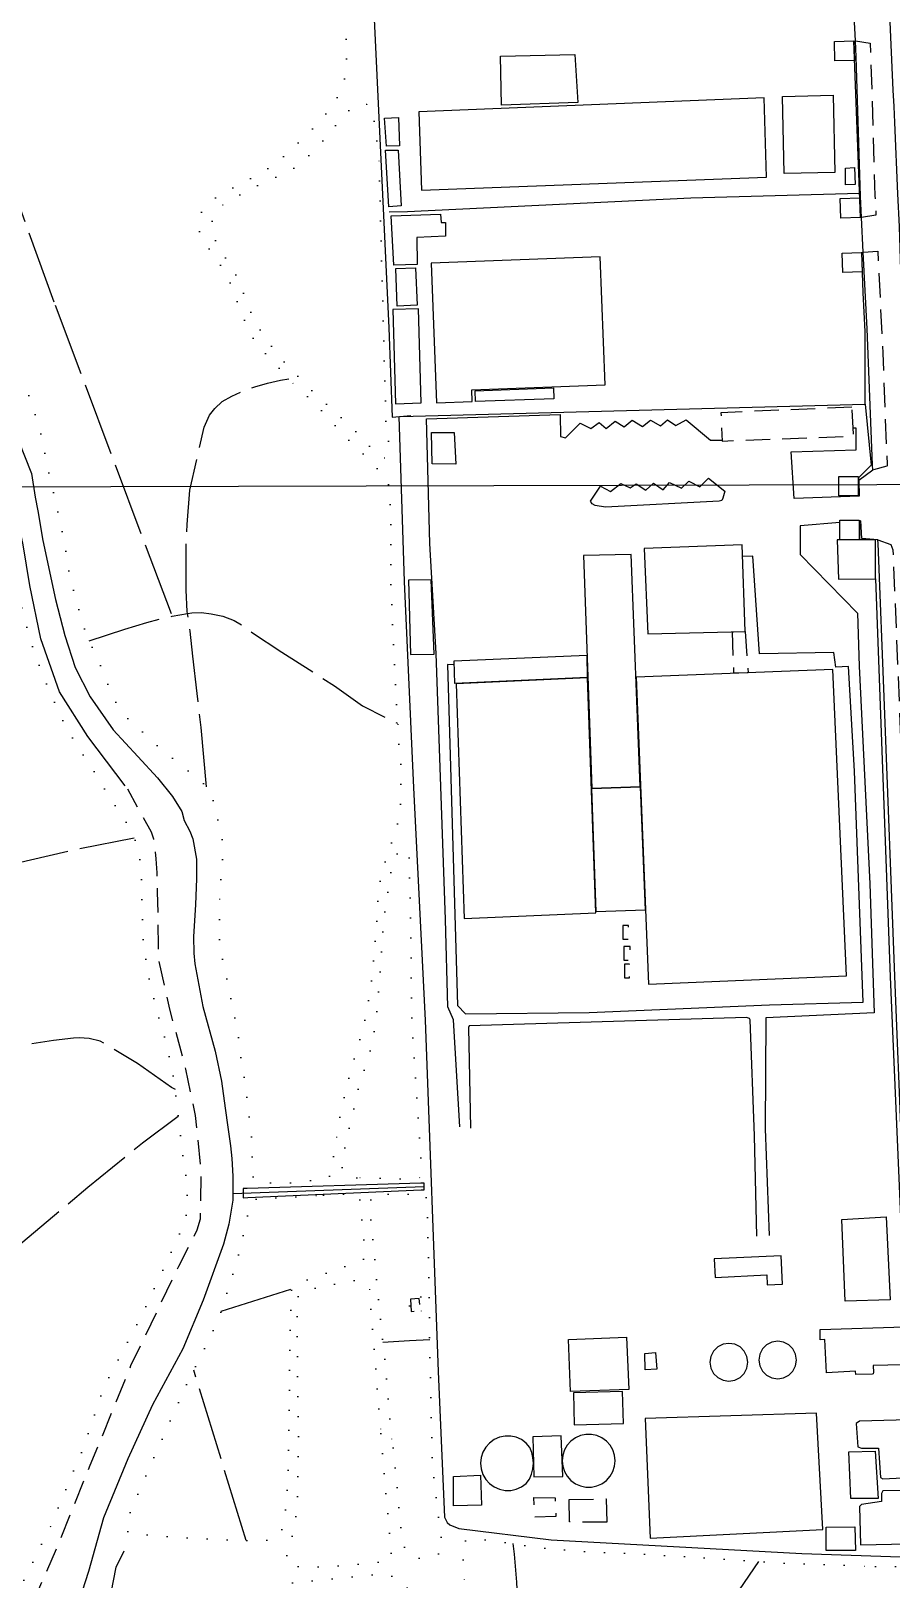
# Model space of a CAD drawing. Header units: millimetres. Extents: x 220021 to 223505, y 489325 to 491820.
# Drawn here: x 221604 to 221780.4, y 490481.4 to 490798.6 of the extents above; entities that cross this region are included whole.
import ezdxf

# ---------------------------------------------------------------- set-up
doc = ezdxf.new("R2010")
doc.units = ezdxf.units.MM
for name, pattern in [('15M2P5', [17.5, 15, -2.5]), ('5M2P5', [7.5, 5, -2.5]), ('AM4', [4, 0, -4])]:
    doc.linetypes.add(name, pattern=pattern)
for name, color, linetype in [('A0013110', 8, 'Continuous'), ('A0013118', 8, 'Continuous'), ('A0023119', 8, '5M2P5'), ('A0023210', 8, 'Continuous'), ('A0033324', 8, '5M2P5'), ('B0014110', 8, 'Continuous'), ('B0014111', 8, 'Continuous'), ('B0014116', 8, '5M2P5'), ('B0024120', 8, 'B0024120'), ('B0024127', 8, 'Continuous'), ('C0052215', 8, 'Continuous'), ('C0076116', 8, 'Continuous'), ('C0076117', 8, 'Continuous'), ('D0015112', 8, '15M2P5'), ('D0025111', 8, 'AM4'), ('E0022112', 8, 'Continuous'), ('E0032111', 8, 'Continuous'), ('F0047224', 8, 'Continuous'), ('zd001', 7, 'Continuous')]:
    doc.layers.add(name, color=color, linetype=linetype)
doc.linetypes.add('B0024120', pattern='A,10,-1.75,[133,ltypeshp.shx,S=0.75,R=0,X=0,Y=0],-3.25', length=15)

msp = doc.modelspace()

# ---------------------------------------------------------------- linework, layer by layer
at = {"layer": 'A0013110', "flags": 128}
for points in [[(221776.601, 490708.633), (221776.526, 490709.681), (221775.458, 490737.553), (221774.644, 490753.271), (221774.275, 490760.408), (221774.054, 490764.674), (221773.21, 490793.338), (221773.036, 490796.604), (221772.419, 490808.222)], [(221788.943, 490528.569), (221788.734, 490534.972), (221784.154, 490535.178), (221782.553, 490569.147), (221781.121, 490604.96), (221779.028, 490660.377), (221777.676, 490693.582), (221777.623, 490694.33)]]:
    msp.add_lwpolyline(points, dxfattribs=at)
at = {"layer": 'A0013118'}
for points in [[(221691.939, 490574.087), (221690.65, 490595.968), (221689.497, 490598.68), (221689.008, 490616.559), (221687.074, 490671.08), (221685.799, 490693.577), (221685.092, 490719.103), (221712.522, 490720.011), (221712.595, 490715.484), (221713.573, 490715.246), (221716.596, 490718.22), (221718.819, 490717.134), (221720.481, 490718.372), (221721.944, 490717.183), (221723.784, 490718.635), (221725.652, 490717.503), (221727.248, 490718.832), (221729.383, 490717.566), (221731.032, 490718.886), (221733.045, 490717.692), (221734.509, 490718.936), (221736.213, 490717.756), (221738.322, 490718.942), (221743.36, 490714.741), (221745.607, 490714.746)], [(221776.601, 490708.633), (221773.757, 490706.491), (221773.787, 490703.291), (221760.463, 490702.78), (221759.896, 490712.363), (221773.23, 490712.761), (221773.18, 490717.202), (221772.565, 490717.235)], [(221721.788, 490701.061), (221719.674, 490701.352), (221719.035, 490701.752), (221718.713, 490702.241), (221720.761, 490705.335), (221722.817, 490704.28), (221724.912, 490705.915), (221726.826, 490705.017), (221728.068, 490705.838), (221730.084, 490704.487), (221731.626, 490705.926), (221733.624, 490704.581), (221734.911, 490706.107), (221737.379, 490704.911), (221738.899, 490706.341), (221741.122, 490705.182), (221742.892, 490706.948), (221746.265, 490704.338), (221745.889, 490702.878), (221745.646, 490702.4), (221745.115, 490702.25), (221721.788, 490701.061)], [(221769.823, 490697.873), (221761.74, 490697.228), (221761.71, 490691.309), (221773.438, 490679.325), (221773.831, 490668.478), (221775.979, 490623.835), (221776.859, 490597.433), (221754.663, 490596.373), (221754.562, 490573.638), (221755.385, 490551.794)], [(221777.623, 490694.33), (221774.367, 490694.624), (221774.179, 490698.22), (221773.824, 490698.192)], [(221690.649, 490668.758), (221689.432, 490668.77), (221691.488, 490598.947), (221693.091, 490597.226), (221718.446, 490597.508), (221755.446, 490599.073), (221774.626, 490599.578), (221772.864, 490646.964), (221771.659, 490668.389), (221769.05, 490668.282), (221768.647, 490671.264), (221753.377, 490671.011), (221752.035, 490690.98), (221749.891, 490690.945)], [(221752.858, 490551.634), (221752.332, 490572.254), (221751.474, 490596.004), (221751.303, 490596.283), (221750.681, 490596.441), (221693.829, 490594.775), (221693.724, 490594.413), (221694.099, 490573.828)]]:
    msp.add_lwpolyline(points, dxfattribs=at)
at = {"layer": 'A0023119', "flags": 128}
msp.add_lwpolyline([(221585.436, 490436.028), (221585.832, 490443.14), (221587.34, 490446.57), (221595.967, 490464.166), (221605.13, 490478.214), (221609.25, 490487.621), (221616.165, 490504.737), (221624.501, 490525.154), (221634.326, 490545.518), (221638.091, 490552.946), (221638.727, 490555.205), (221638.854, 490559.011), (221638.869, 490565.242), (221637.746, 490576.368), (221635.772, 490585.868), (221632.463, 490598.154), (221630.252, 490608.029), (221630.134, 490611.216), (221630.056, 490617.879), (221629.953, 490622.225), (221629.85, 490626.111), (221629.652, 490628.975), (221629.489, 490630.94), (221629.204, 490632.998), (221628.709, 490634.452), (221623.828, 490643.25)], dxfattribs=at)
at = {"layer": 'A0023210', "flags": 128}
msp.add_lwpolyline([(221779.084, 490823.771), (221780.741, 490786.488), (221780.889, 490783.162), (221781.037, 490779.836), (221781.687, 490765.208), (221781.984, 490758.522), (221782.219, 490751.842), (221782.514, 490743.463), (221786.024, 490664.766), (221786.311, 490657.022), (221787.764, 490622.009), (221789.216, 490586.995), (221789.593, 490577.9), (221789.88, 490572.932), (221791.229, 490559.423), (221793.677, 490528.469)], dxfattribs=at)
at = {"layer": 'A0033324', "flags": 128}
for points in [[(221773.036, 490796.604), (221776.065, 490796.138), (221776.446, 490785.347), (221777.052, 490764.796), (221777.256, 490760.848), (221774.275, 490760.408)], [(221774.644, 490753.271), (221777.636, 490753.502), (221778.647, 490732.661), (221779.522, 490709.845), (221779.547, 490709.493), (221779.475, 490709.451), (221776.601, 490708.633)], [(221777.623, 490694.33), (221780.282, 490693.366), (221780.731, 490692.307), (221782.026, 490660.494), (221784.119, 490605.077), (221785.55, 490569.278), (221787.164, 490535.043)]]:
    msp.add_lwpolyline(points, dxfattribs=at)
at = {"layer": 'B0014110'}
msp.add_lwpolyline([(221700.275, 490793.42), (221715.526, 490793.799), (221716.151, 490783.95), (221700.463, 490783.409)], close=True, dxfattribs=at)
at = {"layer": 'B0014111', "flags": 128}
for points in [[(221754.303, 490784.894), (221683.544, 490782.073), (221684.079, 490766.025), (221754.838, 490768.673)], [(221768.494, 490785.454), (221768.857, 490769.618), (221758.461, 490769.378), (221758.096, 490785.215)], [(221720.733, 490752.331), (221686.057, 490751.015), (221687.144, 490722.386), (221694.494, 490722.665), (221694.403, 490725.047), (221721.729, 490726.084)], [(221683.48, 490741.703), (221678.202, 490741.554), (221678.745, 490722.238), (221684.023, 490722.386)], [(221711.159, 490725.469), (221711.239, 490723.236), (221695.149, 490722.66), (221695.069, 490724.893)], [(221686.126, 490716.317), (221690.751, 490716.311), (221691.094, 490709.874), (221686.252, 490709.927)], [(221777.184, 490694.35), (221769.275, 490694.33), (221769.55, 490686.275), (221777.18, 490686.334)], [(221727.058, 490691.339), (221717.273, 490691.164), (221718.999, 490643.438), (221728.908, 490643.772)], [(221749.801, 490693.349), (221729.75, 490692.6), (221730.455, 490675.064), (221750.465, 490675.583)], [(221686.063, 490686.136), (221681.41, 490686.065), (221681.833, 490670.816), (221686.645, 490670.907)], [(221717.943, 490670.705), (221718.048, 490666.118), (221690.932, 490664.877), (221690.754, 490669.541)], [(221718.113, 490666.063), (221691.151, 490664.859), (221692.811, 490616.778), (221719.848, 490617.888)], [(221768.417, 490667.763), (221728.068, 490666.223), (221730.623, 490603.333), (221771.196, 490605.035)], [(221728.915, 490643.703), (221729.932, 490618.431), (221719.904, 490618.102), (221719.001, 490643.385)], [(221779.316, 490555.658), (221780.203, 490538.64), (221770.941, 490538.339), (221770.282, 490555.094)], [(221757.812, 490547.662), (221744.099, 490547.015), (221744.267, 490543.2), (221754.864, 490543.757), (221754.961, 490541.684), (221758.112, 490541.808)], [(221726.116, 490531.002), (221726.555, 490520.219), (221714.658, 490519.867), (221714.203, 490530.51)], [(221725.282, 490519.845), (221715.21, 490519.564), (221715.393, 490513.013), (221725.464, 490513.293)], [(221765.073, 490515.39), (221729.959, 490514.304), (221730.946, 490489.767), (221766.367, 490491.529)], [(221712.693, 490510.732), (221706.9, 490510.527), (221707.095, 490502.363), (221713.042, 490502.421)], [(221777.096, 490507.618), (221777.699, 490497.899), (221772.113, 490497.881), (221771.719, 490507.463)]]:
    msp.add_lwpolyline(points, close=True, dxfattribs=at)
at = {"layer": 'B0014111'}
for points in [[(221676.509, 490780.733), (221679.369, 490780.884), (221679.578, 490775.067), (221676.897, 490774.998)], [(221679.915, 490762.811), (221677.376, 490762.604), (221676.667, 490774.161), (221679.273, 490774.185)], [(221771.008, 490770.493), (221772.831, 490770.606), (221772.969, 490767.121), (221771.017, 490767.083)], [(221677.848, 490760.751), (221687.987, 490761.094), (221688.103, 490759.334), (221689.006, 490759.362), (221688.977, 490756.558), (221683.097, 490756.29), (221683.185, 490750.732), (221678.395, 490750.593)], [(221678.821, 490749.954), (221682.87, 490750.074), (221683.166, 490742.415), (221679.052, 490742.243)], [(221729.881, 490527.641), (221732.046, 490527.85), (221732.293, 490524.418), (221729.936, 490524.253)], [(221690.623, 490502.412), (221696.189, 490502.705), (221696.386, 490496.566), (221690.659, 490496.399)], [(221767.05, 490487.249), (221767.021, 490492.021), (221772.927, 490492.101), (221773.069, 490487.282)]]:
    msp.add_lwpolyline(points, close=True, dxfattribs=at)
at = {"layer": 'B0014111', "flags": 128}
msp.add_lwpolyline([(221782.71, 490525.273), (221776.7, 490525.198), (221776.72, 490523.71), (221776.673, 490523.479), (221776.497, 490523.387), (221773.122, 490523.289), (221773.069, 490523.978), (221767.093, 490523.687), (221766.763, 490530.49), (221765.828, 490530.4), (221765.814, 490532.556), (221783.116, 490533.055)], dxfattribs=at)
at = {"layer": 'B0014116', "flags": 128}
for points in [[(221772.316, 490721.539), (221745.458, 490720.382), (221745.753, 490714.582), (221772.661, 490715.581)], [(221750.468, 490675.543), (221751.04, 490667.126), (221748.138, 490667.019), (221747.846, 490675.474)], [(221726.52, 490615.321), (221725.366, 490615.318), (221725.373, 490612.547), (221726.527, 490612.55)], [(221726.861, 490611.007), (221725.541, 490611.004), (221725.548, 490608.232), (221726.868, 490608.235)], [(221726.705, 490607.382), (221725.715, 490607.38), (221725.722, 490604.61), (221726.712, 490604.613)], [(221683.621, 490538.897), (221681.794, 490538.784), (221681.952, 490536.242), (221683.78, 490536.356)], [(221707.126, 490498.115), (221711.457, 490498.041), (221711.64, 490494.227), (221707.301, 490494.085)]]:
    msp.add_lwpolyline(points, close=True, dxfattribs=at)
at = {"layer": 'B0014116'}
msp.add_lwpolyline([(221714.426, 490493.107), (221714.363, 490497.709), (221721.96, 490497.851), (221722.087, 490493.067)], close=True, dxfattribs=at)
at = {"layer": 'B0024120', "flags": 128}
for points in [[(221774.07, 490760.417), (221772.749, 490796.59)], [(221773.893, 490765.276), (221739.299, 490764.377), (221681.215, 490761.539), (221677.409, 490761.449)], [(221775.07, 490722.15), (221775.045, 490737), (221774.634, 490744.987), (221774.332, 490753.259)], [(221679.787, 490719.625), (221775.07, 490722.15), (221776.242, 490709.654), (221773.692, 490707.02), (221773.692, 490704.153)], [(221688.77, 490494.085), (221689.312, 490492.962), (221689.876, 490492.504), (221691.699, 490491.79), (221710.634, 490489.417), (221762.034, 490486.622), (221802.531, 490485.28), (221865.954, 490482.61), (221897.872, 490482.365), (221982.553, 490479.731), (222028.521, 490477.72), (222072.374, 490476.071), (222095.707, 490475.254), (222141.899, 490475.067), (222142.22, 490478.688), (222205.902, 490475.171), (222205.411, 490539.353), (222209.04, 490539.502), (222209.236, 490577.625), (222209.32, 490580.033), (222209.446, 490600.003), (222209.526, 490638.613), (222210.086, 490674.689), (222210.801, 490702.811), (222180.03, 490702.471), (222145.288, 490702.803), (222138.011, 490697.811), (222136.687, 490639.97), (222134.909, 490590.26)], [(221773.856, 490697.551), (221773.858, 490694.342)], [(221777.18, 490686.334), (221780.141, 490604.835), (221782.985, 490539.703)], [(221613.233, 490450.673), (221621.468, 490476.212), (221620.407, 490478.573), (221621.442, 490483.86), (221623.101, 490487.208)]]:
    msp.add_lwpolyline(points, dxfattribs=at)
at = {"layer": 'B0024127', "flags": 128}
for points in [[(221768.84, 490792.464), (221768.731, 490796.462), (221772.73, 490796.571), (221772.838, 490792.572)], [(221770.06, 490760.281), (221769.923, 490764.278), (221773.921, 490764.415), (221774.057, 490760.416)], [(221770.454, 490749.096), (221770.317, 490753.093), (221774.315, 490753.23), (221774.451, 490749.232)], [(221769.617, 490703.343), (221769.618, 490707.343), (221773.618, 490707.342), (221773.616, 490703.342)], [(221769.822, 490694.366), (221769.823, 490698.366), (221773.824, 490698.365), (221773.822, 490694.365)]]:
    msp.add_lwpolyline(points, close=True, dxfattribs=at)
at = {"layer": 'C0052215', "flags": 128}
msp.add_lwpolyline([(221623.303, 490643.906), (221615.664, 490654.043), (221609.872, 490663.17), (221606.022, 490674.047), (221603.744, 490684.965), (221602.405, 490693.299), (221600.231, 490703.565), (221598.193, 490710.864), (221594.239, 490719.881), (221588.379, 490731.278)], dxfattribs=at)
at = {"layer": 'C0076116', "flags": 128}
for points in [[(221648.32, 490561.439), (221647.474, 490561.413), (221647.479, 490559.515), (221648.432, 490559.557)], [(221683.979, 490561.146), (221684.59, 490561.173), (221684.587, 490562.553), (221683.915, 490562.533)]]:
    msp.add_lwpolyline(points, dxfattribs=at)
at = {"layer": 'C0076117', "flags": 128}
for points in [[(221683.915, 490562.533), (221648.32, 490561.439)], [(221648.432, 490559.557), (221683.979, 490561.146)]]:
    msp.add_lwpolyline(points, dxfattribs=at)
for points in [[(221750.981, 490525.824), (221750.791, 490527.024), (221750.24, 490528.105), (221749.381, 490528.964), (221748.3, 490529.515), (221747.1, 490529.705), (221745.901, 490529.515), (221744.819, 490528.964), (221743.961, 490528.105), (221743.41, 490527.024), (221743.22, 490525.824), (221743.41, 490524.625), (221743.961, 490523.544), (221744.819, 490522.685), (221745.901, 490522.134), (221747.1, 490521.944), (221748.3, 490522.134), (221749.381, 490522.685), (221750.24, 490523.544), (221750.791, 490524.625)], [(221760.97, 490526.284), (221760.781, 490527.479), (221760.232, 490528.557), (221759.376, 490529.412), (221758.299, 490529.961), (221757.104, 490530.15), (221755.909, 490529.961), (221754.832, 490529.412), (221753.976, 490528.557), (221753.427, 490527.479), (221753.238, 490526.284), (221753.427, 490525.09), (221753.976, 490524.012), (221754.832, 490523.157), (221755.909, 490522.608), (221757.104, 490522.418), (221758.299, 490522.608), (221759.376, 490523.157), (221760.232, 490524.012), (221760.781, 490525.09)], [(221773.898, 490513.73), (221773.219, 490513.257), (221773.515, 490508.469), (221774.314, 490508.243), (221777.746, 490508.237), (221778.166, 490502.223), (221778.686, 490501.954), (221792.191, 490502.644), (221792.574, 490503.05), (221791.899, 490513.756), (221791.471, 490514.229)], [(221773.899, 490496.3), (221774.071, 490488.404), (221793.218, 490488.822), (221792.584, 490499.674), (221778.699, 490499.5), (221778.364, 490498.943), (221778.362, 490497.326), (221774.263, 490496.683)]]:
    msp.add_lwpolyline(points, close=True, dxfattribs=at)
at = {"layer": 'C0076117'}
for points in [[(221707.014, 490505.125), (221706.91, 490506.296), (221706.703, 490507.334), (221706.253, 490508.394), (221705.526, 490509.285), (221704.58, 490509.972), (221703.511, 490510.448), (221702.367, 490510.691), (221701.198, 490510.691), (221700.053, 490510.448), (221698.985, 490509.972), (221698.038, 490509.285), (221697.256, 490508.415), (221696.671, 490507.402), (221696.309, 490506.29), (221696.187, 490505.127), (221696.309, 490503.963), (221696.671, 490502.851), (221697.256, 490501.838), (221698.038, 490500.968), (221698.985, 490500.281), (221700.053, 490499.805), (221701.198, 490499.562), (221702.367, 490499.562), (221703.511, 490499.805), (221704.58, 490500.281), (221705.526, 490500.968), (221706.238, 490501.89), (221706.66, 490502.929), (221706.906, 490503.958)], [(221723.773, 490505.65), (221723.655, 490506.778), (221723.304, 490507.857), (221722.737, 490508.839), (221721.978, 490509.682), (221721.061, 490510.349), (221720.025, 490510.81), (221718.915, 490511.046), (221717.781, 490511.046), (221716.672, 490510.81), (221715.636, 490510.349), (221714.718, 490509.682), (221713.959, 490508.839), (221713.392, 490507.857), (221713.042, 490506.778), (221712.923, 490505.65), (221713.042, 490504.522), (221713.392, 490503.444), (221713.959, 490502.461), (221714.718, 490501.619), (221715.636, 490500.952), (221716.672, 490500.491), (221717.781, 490500.255), (221718.915, 490500.255), (221720.025, 490500.491), (221721.061, 490500.952), (221721.978, 490501.619), (221722.737, 490502.461), (221723.304, 490503.444), (221723.655, 490504.522)]]:
    msp.add_lwpolyline(points, close=True, dxfattribs=at)
at = {"layer": 'D0015112'}
msp.add_lwpolyline([(221591.61, 490790.133), (221608.94, 490742.451), (221632.941, 490678.691)], dxfattribs=at)
at = {"layer": 'D0015112', "flags": 128}
for points in [[(221639.974, 490643.724), (221638.862, 490655.88), (221638.043, 490662.889), (221637.189, 490670.532), (221636.613, 490675.612), (221636.095, 490679.246), (221636.035, 490679.664), (221635.846, 490684.039), (221635.837, 490688.557), (221635.851, 490693.508), (221636.029, 490697.508), (221636.584, 490704.487), (221639.522, 490717.447), (221640.626, 490719.892), (221641.714, 490721.273), (221643.227, 490722.702), (221645.214, 490723.772), (221647.18, 490724.691), (221649.908, 490725.687), (221652.514, 490726.44), (221655.162, 490727.077), (221656.839, 490727.329)], [(221615.952, 490673.673), (221623.26, 490676.023), (221627.73, 490677.392), (221631.307, 490678.387), (221632.941, 490678.691), (221636.095, 490679.246), (221636.978, 490679.402), (221638.986, 490679.479), (221640.921, 490679.203), (221643.366, 490678.718), (221645.653, 490677.83), (221647.753, 490676.64), (221649.241, 490675.408), (221655.452, 490671.32), (221666.23, 490664.435), (221671.988, 490660.305), (221678.438, 490657.038), (221679.184, 490656.801)], [(221544.769, 490621.388), (221573.943, 490624.189), (221596.734, 490627.139), (221612.914, 490630.868), (221625.149, 490633.286)], [(221633.609, 490581.734), (221632.805, 490582.155), (221625.814, 490587.021), (221618.211, 490591.617), (221615.916, 490592.189), (221613.851, 490592.281), (221612.696, 490592.221), (221608.616, 490591.737), (221603.722, 490591.002), (221592.722, 490589.537), (221574.144, 490586.369), (221564.665, 490584.241), (221559.648, 490582.387), (221553.32, 490580.128), (221550.415, 490578.74), (221549.774, 490578.035), (221549.01, 490576.64), (221548.706, 490575.392), (221548.402, 490574.385), (221548.2, 490573.479), (221547.954, 490572.792), (221547.291, 490572.124), (221544.535, 490571.297)], [(221585.032, 490535.586), (221601.022, 490549.406), (221615.68, 490561.681), (221626.869, 490570.798), (221634.195, 490576.222)], [(221643.002, 490536.28), (221657.465, 490540.82)], [(221676.172, 490529.936), (221681.603, 490530.284), (221685.751, 490530.46)], [(221648.109, 490489.296), (221637.366, 490524.209)], [(221702.821, 490488.662), (221703.066, 490486.535), (221703.555, 490480.756), (221703.836, 490474.906), (221704.045, 490463.948), (221704.033, 490454.313), (221704.015, 490445.895), (221703.894, 490440.434), (221703.818, 490433.68)], [(221719.119, 490431.421), (221723.521, 490441.275), (221729.594, 490453.477), (221731.626, 490455.849), (221740.598, 490466.358), (221748.282, 490477.702), (221753.235, 490484.992)]]:
    msp.add_lwpolyline(points, dxfattribs=at)
at = {"layer": 'D0025111', "flags": 128}
for points in [[(221679.418, 490652.48), (221679.468, 490652.145), (221679.83, 490648.576), (221679.844, 490647.986), (221679.858, 490644.96), (221679.836, 490641.571), (221679.726, 490640.1), (221679.326, 490636.87), (221679.229, 490636.352), (221678.983, 490635.377), (221678.672, 490634.413), (221677.531, 490631.011), (221676.459, 490627.768), (221676.31, 490627.225), (221675.519, 490624.049), (221675.414, 490623.484), (221675.268, 490622.34), (221675.18, 490620.966), (221674.985, 490617.311), (221674.776, 490614.311), (221674.408, 490610.858), (221674.156, 490607.476), (221673.907, 490604.368), (221673.806, 490603.728), (221673.269, 490600.53), (221672.751, 490597.085), (221672.617, 490596.459), (221671.854, 490593.495), (221670.958, 490590.363), (221670.156, 490587.471), (221669.216, 490584.253), (221668.399, 490580.929), (221667.658, 490577.948), (221667.136, 490575.214), (221666.657, 490571.927), (221666.168, 490568.948), (221665.739, 490565.823), (221665.446, 490564.348), (221665.316, 490564.1), (221665.143, 490563.884), (221664.902, 490563.701), (221664.611, 490563.558), (221664.251, 490563.45), (221663.844, 490563.375), (221663.391, 490563.325), (221660.286, 490562.984), (221657.238, 490562.624), (221656.738, 490562.592), (221654.446, 490562.57), (221651.377, 490562.678), (221651.165, 490562.704), (221650.982, 490562.715), (221650.795, 490562.747), (221650.615, 490562.791), (221650.449, 490562.856), (221650.108, 490563.029), (221649.935, 490563.148), (221649.784, 490563.321), (221649.648, 490563.547), (221649.497, 490563.976), (221649.43, 490564.339), (221649.39, 490564.764), (221649.373, 490565.228), (221649.37, 490568.649), (221649.187, 490572.02), (221648.864, 490574.953), (221648.45, 490578.285), (221648.095, 490581.761), (221647.606, 490585.035), (221647.481, 490585.64), (221646.888, 490589.08), (221646.824, 490589.648), (221646.472, 490592.735), (221646.029, 490595.251), (221645.364, 490598.479), (221644.738, 490601.681), (221644.008, 490605.071), (221643.368, 490608.008), (221642.768, 490611.466), (221642.704, 490612.081), (221642.613, 490613.984), (221642.628, 490617.402), (221642.718, 490620.719), (221642.877, 490624.057), (221643.027, 490625.507), (221643.254, 490628.701), (221643.254, 490629.209), (221643.237, 490632.486), (221643.163, 490633.673), (221640.884, 490642.635), (221640.705, 490642.87), (221639.562, 490644.206), (221639.239, 490644.53), (221638.538, 490645.157), (221637.403, 490646.054), (221635.041, 490647.964), (221634.614, 490648.353), (221633.28, 490649.437), (221630.552, 490651.56), (221629.251, 490652.709), (221626.765, 490655.058), (221624.512, 490657.082), (221623.473, 490658.159), (221623.121, 490658.602), (221621.599, 490660.77), (221621.049, 490661.681), (221620.787, 490662.192), (221620.55, 490662.728), (221619.313, 490665.957), (221618.04, 490669.114), (221616.616, 490672.192), (221615.27, 490675.194), (221615.098, 490675.644), (221614.356, 490677.958), (221614.22, 490678.498), (221613.3, 490681.996), (221612.301, 490685.433), (221611.843, 490687.459), (221611.607, 490688.855), (221611.126, 490692.349), (221610.679, 490694.681), (221609.92, 490698.088), (221609.227, 490701.565), (221608.389, 490704.987), (221607.541, 490708.478), (221606.955, 490711.576), (221606.354, 490714.761), (221606.211, 490715.344), (221605.219, 490718.784), (221604.305, 490721.825), (221603.226, 490724.881), (221595.025, 490742.431), (221594.843, 490743.04), (221594.172, 490744.879), (221593.856, 490745.62), (221592.594, 490748.658), (221591.41, 490751.646), (221590.36, 490754.626), (221589.615, 490757.221), (221588.648, 490760.737), (221587.824, 490763.803), (221587.646, 490764.67), (221587.321, 490766.981), (221587.268, 490767.826), (221587.256, 490769.305), (221587.306, 490772.596), (221587.38, 490773.632), (221587.452, 490774.136), (221587.644, 490775.086), (221588.307, 490778.341), (221588.979, 490780.905), (221589.416, 490782.261), (221589.679, 490782.94), (221590.849, 490785.792), (221591.055, 490786.439), (221591.217, 490787.083), (221591.442, 490788.259), (221591.591, 490789.561), (221591.61, 490790.133), (221591.599, 490793.27), (221591.607, 490796.35), (221591.672, 490799.544), (221591.741, 490800.21), (221591.85, 490800.85), (221591.991, 490801.465), (221592.323, 490802.616), (221593.265, 490805.317), (221594.149, 490807.395), (221594.423, 490807.841), (221594.982, 490808.621), (221595.317, 490808.994), (221595.688, 490809.343), (221596.095, 490809.67), (221596.909, 490810.248), (221597.362, 490810.521), (221598.259, 490810.987), (221599.645, 490811.615), (221602.524, 490812.821), (221605.674, 490814.022), (221606.261, 490814.32), (221607.391, 490814.98), (221608.039, 490815.418), (221610.902, 490817.559), (221612.443, 490818.845), (221614.781, 490820.972), (221617.122, 490823.174), (221619.654, 490825.43), (221620.137, 490825.908), (221620.944, 490826.803), (221621.953, 490828.054), (221624.003, 490830.883), (221625.816, 490833.111), (221627.812, 490835.454), (221628.583, 490836.464), (221630.68, 490839.174), (221631.04, 490839.555), (221631.422, 490839.889), (221631.84, 490840.184), (221632.21, 490840.388), (221632.614, 490840.557), (221632.959, 490840.628), (221633.304, 490840.592), (221633.635, 490840.462), (221633.977, 490840.278), (221634.34, 490840.047), (221634.728, 490839.748), (221635.123, 490839.377), (221635.529, 490838.916), (221635.953, 490838.369), (221636.714, 490837.256), (221638.222, 490834.772), (221640.021, 490831.708), (221641.174, 490829.973), (221643.26, 490826.98), (221644.226, 490825.752), (221645.326, 490824.499), (221647.395, 490822.234), (221649.694, 490819.558), (221652.051, 490816.975), (221652.655, 490816.431), (221655.375, 490814.082), (221657.923, 490811.719), (221660.093, 490809.554), (221662.285, 490807.396), (221664.092, 490805.383), (221664.48, 490804.9), (221666.452, 490802.142), (221666.75, 490801.667), (221667.213, 490800.806), (221667.938, 490799.233), (221668.102, 490798.798), (221668.45, 490797.671), (221668.547, 490797.276), (221668.679, 490796.477), (221668.693, 490796.085), (221668.685, 490793.027), (221668.527, 490789.926), (221668.44, 490789.462), (221668.208, 490788.57), (221667.905, 490787.631), (221667.14, 490785.696), (221666.855, 490785.128), (221666.271, 490784.104), (221665.539, 490782.982), (221665.082, 490782.375), (221662.981, 490779.899), (221661.98, 490778.853), (221659.699, 490776.586), (221657.495, 490774.441), (221654.887, 490772.037), (221654.333, 490771.585), (221653.757, 490771.168), (221651.47, 490769.725), (221650.739, 490769.333), (221647.957, 490767.88), (221644.929, 490766.196), (221642.078, 490764.62), (221641.624, 490764.301), (221640.893, 490763.715), (221640.515, 490763.363), (221640.162, 490762.99), (221639.56, 490762.271), (221639.019, 490761.53), (221638.774, 490761.099), (221638.554, 490760.614), (221638.402, 490760.114), (221638.319, 490759.61), (221638.311, 490759.07), (221638.361, 490758.502), (221638.454, 490757.933), (221638.615, 490757.347), (221638.826, 490756.785), (221639.135, 490756.163), (221639.494, 490755.572), (221641.473, 490752.62), (221643.204, 490750.07), (221644.166, 490748.454), (221644.51, 490747.773), (221645.034, 490746.542), (221646.113, 490743.641), (221647.314, 490740.391), (221648.631, 490737.259), (221648.972, 490736.611), (221649.877, 490735.121), (221650.25, 490734.577), (221650.965, 490733.67), (221651.4, 490733.205), (221653.764, 490730.803), (221655.1, 490729.293), (221657.259, 490726.855), (221657.712, 490726.412), (221660.285, 490724.067), (221662.621, 490721.801), (221664.823, 490719.568), (221665.667, 490718.61), (221667.801, 490716.161), (221669.788, 490714.133), (221670.27, 490713.697), (221672.695, 490711.377), (221673.468, 490710.545), (221675.728, 490708.171), (221676.076, 490707.753), (221676.637, 490706.968), (221676.909, 490706.511), (221677.182, 490705.96), (221677.354, 490705.507), (221677.501, 490704.96), (221677.587, 490704.435), (221677.622, 490703.906), (221677.625, 490703.366), (221677.732, 490699.873), (221677.796, 490696.444), (221677.796, 490693.242), (221677.792, 490689.932), (221677.787, 490686.54), (221677.841, 490683.348), (221678.01, 490680.157), (221678.121, 490677.139), (221678.304, 490673.631), (221678.454, 490670.299)], [(221676.784, 490718.625), (221676.845, 490718.362), (221677.138, 490716.66), (221677.252, 490715.674), (221677.489, 490712.608), (221677.492, 490712.324), (221677.466, 490711.853), (221677.43, 490711.648), (221677.365, 490711.468), (221677.268, 490711.328), (221677.131, 490711.22), (221676.944, 490711.134), (221676.732, 490711.077), (221676.516, 490711.066), (221676.282, 490711.103), (221676.052, 490711.171), (221675.793, 490711.283), (221675.538, 490711.442), (221675.268, 490711.647), (221674.988, 490711.888), (221674.42, 490712.44), (221673.525, 490713.416), (221671.208, 490715.937), (221670.834, 490716.301), (221668.355, 490718.736), (221665.786, 490721.077), (221663.374, 490723.315), (221660.758, 490725.725), (221660.36, 490726.139), (221658.154, 490728.466), (221656.016, 490730.688), (221654.475, 490732.5), (221654.202, 490732.86), (221652.348, 490735.337), (221650.865, 490737.555), (221650.216, 490738.686), (221649.369, 490740.356), (221648.963, 490741.274), (221647.995, 490743.826), (221646.801, 490746.961), (221646.148, 490748.415), (221645.689, 490749.294), (221644.949, 490750.536), (221643.236, 490753.099), (221642.364, 490754.576), (221641.969, 490755.342), (221641.646, 490756.113), (221641.506, 490756.534), (221641.295, 490757.322), (221641.213, 490757.732), (221641.113, 490758.52), (221641.106, 490758.916), (221641.14, 490759.664), (221641.183, 490760.045), (221641.27, 490760.463), (221641.407, 490760.862), (221641.606, 490761.264), (221641.851, 490761.646), (221642.154, 490761.994), (221642.51, 490762.332), (221642.913, 490762.659), (221643.367, 490762.978), (221645.459, 490764.264), (221646.003, 490764.554), (221649.016, 490766.22), (221652.097, 490767.77), (221652.691, 490768.029), (221655.459, 490769.198), (221656.485, 490769.697), (221657.839, 490770.461), (221658.271, 490770.745), (221659.301, 490771.524), (221659.622, 490771.808), (221662.082, 490774.18), (221663.465, 490775.667), (221663.735, 490775.991), (221665.807, 490778.496), (221667.879, 490780.972), (221670.004, 490783.189), (221670.271, 490783.361), (221670.544, 490783.501), (221670.818, 490783.605), (221671.106, 490783.677), (221671.401, 490783.716), (221671.706, 490783.734), (221672.001, 490783.712), (221672.57, 490783.639), (221672.836, 490783.581), (221673.091, 490783.491), (221673.321, 490783.368), (221673.523, 490783.199), (221673.702, 490782.979), (221673.853, 490782.72), (221673.989, 490782.4), (221674.1, 490782.047), (221674.197, 490781.626), (221674.276, 490781.158), (221674.664, 490778.013), (221675.038, 490775.005), (221675.333, 490771.947), (221675.368, 490771.137)], [(221670.791, 490563.629), (221669.414, 490563.749), (221668.429, 490564.29), (221667.998, 490564.935), (221667.815, 490565.719), (221667.985, 490568.049), (221668.371, 490569.975), (221671.203, 490582.185), (221673.786, 490590.467), (221674.789, 490595.995), (221675.14, 490600.564), (221675.6, 490605.744), (221676.286, 490616.493), (221678.038, 490627.83), (221678.691, 490629.585), (221679.891, 490630.865), (221680.622, 490631.022), (221681.046, 490630.698), (221681.283, 490630.417), (221681.558, 490629.186), (221681.812, 490616.587), (221682.116, 490594.652), (221683.886, 490568.545), (221683.992, 490564.073), (221683.736, 490563.656), (221682.167, 490563.37)], [(221663.995, 490560.054), (221670.05, 490560.37), (221670.931, 490560.164), (221671.315, 490559.664), (221671.551, 490558.62), (221672.406, 490548.963), (221672.452, 490547.894), (221672.433, 490547.189), (221672.022, 490546.751), (221658.28, 490541.904), (221657.528, 490541.121), (221657.361, 490540.319), (221657.32, 490538.908), (221657.099, 490529.263), (221656.719, 490501.616), (221656.04, 490493.781), (221655.747, 490492.242), (221655.238, 490491.041), (221654.248, 490490.01), (221653.862, 490489.514), (221651.401, 490489.29), (221649.282, 490489.246), (221637.414, 490489.754), (221629.5, 490490.289), (221626.672, 490490.577), (221624.187, 490490.921), (221623.644, 490491.332), (221623.487, 490492.534), (221623.95, 490494.145), (221627.273, 490501.973), (221635.473, 490520.379), (221642.618, 490534.836), (221643.135, 490536.782), (221646.379, 490547.002), (221648.303, 490555.314), (221648.56, 490556.753), (221648.839, 490557.763), (221649.102, 490558.497), (221649.668, 490559.05), (221650.251, 490559.309), (221651.237, 490559.379)], [(221678.26, 490508.296), (221680.103, 490489.453), (221680.768, 490487.551), (221681.43, 490486.511), (221682.752, 490485.64), (221684.566, 490485.801), (221687.039, 490486.303), (221688.522, 490487.156), (221688.683, 490488.535), (221688.019, 490490.264), (221686.248, 490504.942), (221686.208, 490509.393), (221685.795, 490527.058), (221685.614, 490541.1), (221685.261, 490557.75), (221685.158, 490559.11), (221685.015, 490559.693), (221684.868, 490560.05), (221684.249, 490560.23), (221682.764, 490560.261), (221678.626, 490560.273), (221675.522, 490560.195), (221674.467, 490560.12), (221673.74, 490559.603), (221673.66, 490558.823), (221673.661, 490557.121), (221673.702, 490555.192), (221675.172, 490539.379), (221676.647, 490525.454), (221677.934, 490510.156)], [(221675.727, 490511.205), (221677.936, 490485.767), (221677.475, 490485.066), (221667.958, 490484.125), (221662.367, 490483.923), (221659.446, 490483.948), (221657.676, 490484.069), (221656.665, 490484.384), (221656.339, 490485.398), (221656.531, 490486.535), (221656.965, 490487.88), (221657.619, 490490.559), (221658.209, 490493.365), (221658.623, 490496.577), (221658.841, 490509.507), (221658.788, 490513.137), (221658.674, 490519.649), (221658.663, 490525.682), (221658.579, 490530.071), (221658.585, 490534.863), (221658.756, 490539.216), (221659.012, 490539.921), (221659.754, 490540.359), (221661.197, 490540.76), (221667.764, 490542.144), (221670.474, 490542.63), (221671.758, 490542.603), (221672.697, 490542.228), (221673.092, 490541.688), (221673.393, 490540.781)], [(221683.902, 490539.215), (221681.476, 490539.064), (221681.671, 490535.924), (221684.098, 490536.075)], [(221777.182, 490483.978), (221790.756, 490483.882), (221802.563, 490483.507), (221815.334, 490483.34), (221823.45, 490483.19), (221828.799, 490482.712), (221833.018, 490481.713), (221833.962, 490480.093), (221834.24, 490477.978), (221835.799, 490476.317), (221837.452, 490474.793), (221839.276, 490474.255), (221842.185, 490473.431), (221852.72, 490471.241), (221860.004, 490470.401), (221864.515, 490469.877), (221869.846, 490469.414), (221870.73, 490468.938), (221871.452, 490464.498), (221871.618, 490459.533), (221871.7, 490456.205), (221871.708, 490454.071), (221871.706, 490452.42), (221871.683, 490451.262), (221871.574, 490450.035), (221871.375, 490449.416), (221870.763, 490449.162), (221860.184, 490447.624), (221857.126, 490447.171), (221855.139, 490446.843), (221854.031, 490446.528), (221850.822, 490446.323), (221844.587, 490446.687), (221840.052, 490447.293), (221836.537, 490447.816), (221832.674, 490448.098), (221826.478, 490447.868), (221818.919, 490447.338), (221810.992, 490446.484), (221798.902, 490444.542), (221783.024, 490440.425), (221770.459, 490438.44), (221764.62, 490438.562), (221762.17, 490438.619), (221758.687, 490438.412), (221757.028, 490437.856), (221755.459, 490437.221), (221753.727, 490436.155), (221750.967, 490433.136), (221748.449, 490430.215), (221746.645, 490428.889), (221745.018, 490428.542), (221742.004, 490428.679), (221734.964, 490429.49), (221720.331, 490431.257), (221708.259, 490432.895), (221704.889, 490433.496), (221702.274, 490433.945), (221700.408, 490434.318), (221697.642, 490435.462), (221694.966, 490438.552), (221693.34, 490444.508), (221693.249, 490454.726), (221693.209, 490472.387), (221692.886, 490481.377), (221692.759, 490483.23), (221692.592, 490485.094), (221692.576, 490486.598), (221692.584, 490487.573), (221692.625, 490488.131), (221692.73, 490488.818), (221692.827, 490489.181), (221695.192, 490489.624), (221699.274, 490489.209), (221708.163, 490487.838), (221718.238, 490486.955), (221728.462, 490486.6), (221747.287, 490485.414), (221756.522, 490484.759)], [(221687.087, 490452.712), (221687.369, 490448.301), (221687.437, 490444.775), (221687.426, 490442.048), (221687.337, 490439.537), (221687.133, 490437.681), (221685.691, 490435.495), (221684.503, 490434.856), (221683.2, 490434.433), (221681.862, 490434.291), (221678.927, 490434.654), (221677.82, 490435.577), (221671.019, 490446.601), (221663.269, 490457.533), (221657.679, 490469.693), (221656.303, 490474.041), (221655.927, 490478.243), (221656.621, 490480.358), (221658.175, 490480.737), (221673.863, 490482.257), (221676.489, 490482.341), (221678.446, 490481.906), (221679.956, 490481.091), (221681.113, 490479.68), (221682.182, 490477.462)]]:
    msp.add_lwpolyline(points, close=True, dxfattribs=at)
msp.add_lwpolyline([(221482.188, 490518.378), (221484.385, 490521.133), (221490.572, 490529.037), (221490.655, 490529.645), (221490.638, 490530.285), (221490.384, 490530.876), (221484.455, 490534.168), (221478.673, 490536.222), (221476.605, 490537.009), (221472.544, 490540.147), (221471.962, 490541.339), (221471.482, 490542.62), (221471.801, 490544.778), (221473.396, 490545.978), (221483.734, 490550.415), (221495.234, 490554.222), (221497.494, 490554.784), (221499.193, 490555.591), (221499.913, 490556.396), (221500.974, 490558.891), (221502.421, 490565.211), (221503.112, 490571.552), (221503.286, 490575.506), (221503.33, 490578.488), (221503.251, 490581.572), (221503.214, 490583.536), (221503.444, 490586.543), (221503.911, 490589.173), (221504.425, 490591.057), (221505.046, 490593.33), (221505.179, 490595.748), (221505.215, 490598.377), (221504.622, 490605.037), (221502.753, 490609.022), (221501.881, 490610.761), (221501.244, 490613.5), (221499.918, 490620.844), (221498.775, 490627.67), (221498.944, 490630.458), (221499.062, 490632.85), (221499.303, 490635.246), (221499.731, 490638.149), (221500.26, 490641.17), (221500.984, 490644.436), (221501.726, 490648.202), (221502.331, 490651.892), (221502.618, 490654.291), (221502.705, 490657.184), (221502.516, 490661.67), (221502.141, 490663.865), (221501.634, 490666.474), (221501.273, 490668.482), (221500.693, 490670.634), (221500.166, 490672.362), (221500.147, 490674.697), (221500.464, 490675.265), (221500.972, 490675.599), (221512.606, 490677.649), (221525.464, 490680.504), (221541.049, 490683.794), (221548.671, 490685.67), (221553.124, 490687.215), (221559.381, 490691.017), (221564.683, 490695.842), (221567.299, 490702.142), (221569.373, 490706.849), (221570.376, 490711.852), (221570.614, 490714.971), (221570.523, 490716.957), (221570.536, 490718.752), (221570.637, 490719.442), (221570.768, 490720.475), (221571.158, 490721.172), (221576.972, 490724.651), (221582.855, 490727.903), (221584.737, 490728.696), (221586.368, 490729.014), (221587.457, 490728.448), (221588.226, 490727.576), (221592.343, 490720.21), (221596.073, 490711.168), (221598.521, 490703.416), (221599.979, 490696), (221600.959, 490691.048), (221601.314, 490687.72), (221601.645, 490684.316), (221601.979, 490681.232), (221602.318, 490679.167), (221604.511, 490671.753), (221607.448, 490664.151), (221610.343, 490657.722), (221612.967, 490652.837), (221616.773, 490647.191), (221619.261, 490643.015), (221621.254, 490639.933), (221623.57, 490636.365), (221624.597, 490634.467), (221625.479, 490632.581), (221626.042, 490630.645), (221626.317, 490629.277), (221626.469, 490627.37), (221626.686, 490625.035), (221626.714, 490622.01), (221626.804, 490619.182), (221626.932, 490614.699), (221627.05, 490611.457), (221627.557, 490608.169), (221628.568, 490602.544), (221630.878, 490594.087), (221631.942, 490590.416), (221633.505, 490582.863), (221633.831, 490579.34), (221635.113, 490568.355), (221635.762, 490564.231), (221636.051, 490559.108), (221636.023, 490557), (221635.716, 490555.669), (221635.289, 490554.108), (221634.672, 490552.673), (221631.458, 490545.561), (221626.303, 490534.703), (221618.958, 490520.825), (221614.769, 490508.386), (221607.971, 490492.169), (221602.661, 490481.387), (221598.641, 490474.074), (221591.842, 490462.779), (221585.985, 490451.317), (221582.776, 490443.165), (221582.062, 490441.864), (221580.803, 490441.329), (221575.495, 490440.839), (221565.286, 490441.176), (221549.67, 490442.073), (221525.728, 490442.697), (221520.767, 490442.947), (221519.548, 490443.413), (221518.826, 490443.957), (221518.427, 490444.67), (221517.873, 490447.524), (221517.83, 490450.276), (221518.063, 490452.121), (221520.047, 490459.314), (221524.803, 490474.098), (221525.597, 490476.798), (221528.268, 490485.887), (221530.364, 490493.108), (221530.529, 490494.124), (221531.578, 490496.932), (221536.523, 490518.13), (221524.842, 490516.428), (221517.618, 490516.174), (221513.038, 490516.309), (221505.243, 490516.711), (221499.559, 490516.924), (221494.882, 490517.239), (221491.26, 490517.416), (221482.188, 490518.378)], dxfattribs=at)
at = {"layer": 'E0022112', "flags": 128}
msp.add_lwpolyline([(221645.391, 490560.385), (221684.588, 490561.864)], dxfattribs=at)
at = {"layer": 'E0032111', "flags": 128}
msp.add_lwpolyline([(221601.378, 490714.808), (221604.082, 490707.934), (221604.874, 490703.087), (221605.378, 490700.319), (221606.406, 490694.191), (221609.054, 490682.104), (221610.948, 490674.73), (221613.037, 490668.169), (221616.149, 490662.203), (221620.849, 490655.387), (221625.894, 490649.92), (221629.918, 490645.598), (221633.028, 490641.741), (221634.931, 490638.648), (221635.393, 490636.838), (221636.57, 490634.627), (221637.219, 490633.065), (221637.912, 490628.916), (221637.968, 490627.261), (221637.961, 490624.934), (221637.699, 490619.53), (221637.295, 490613.098), (221637.385, 490609.68), (221637.608, 490607.482), (221639.213, 490598.748), (221641.77, 490589.571), (221643.094, 490583.396), (221643.617, 490579.38), (221644.259, 490574.962), (221644.894, 490570.208), (221645.182, 490567.549), (221645.401, 490563.941), (221645.387, 490559.041), (221644.593, 490554.091), (221643.484, 490550.046), (221639.336, 490538.524), (221635.139, 490528.564), (221628.926, 490517.084), (221623.836, 490506.013), (221618.899, 490493.935), (221615.802, 490482.927), (221613.852, 490476.997)], dxfattribs=at)
at = {"layer": 'F0047224', "flags": 128}
for points in [[(221675.007, 490831.297), (221675.563, 490806.967), (221674.079, 490806.804), (221677.386, 490737.774), (221678.092, 490719.482), (221681.885, 490719.802)], [(221679.398, 490719.592), (221680.486, 490685.824), (221682.406, 490643.544), (221684.835, 490595.912), (221687.49, 490523.953), (221688.77, 490494.085)]]:
    msp.add_lwpolyline(points, dxfattribs=at)
at = {"layer": 'zd001'}
msp.add_lwpolyline([(221357.22, 491259.44), (221802.16, 491260.58), (221803.59, 490705.69), (221358.62, 490704.55), (221357.22, 491259.44)], dxfattribs=at)

doc.saveas('drawing.dxf')
